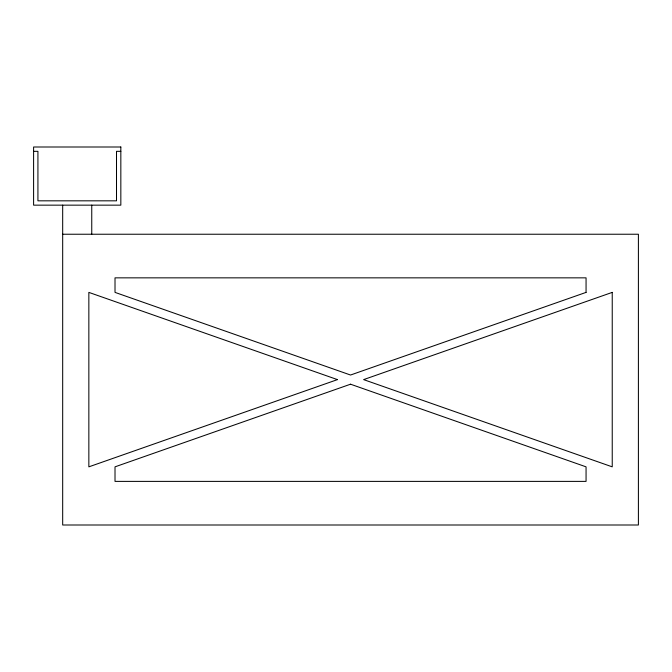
<?xml version="1.0" encoding="UTF-8"?>
<svg xmlns="http://www.w3.org/2000/svg" width="672" height="672" viewBox="0 0 672 672"><rect width="100%" height="100%" fill="white"/><g stroke="black" fill="none" stroke-linecap="round" stroke-linejoin="round"><path stroke-width="1.01" d="M33.6 151.326L37.926 151.326L37.926 200.827L116.508 200.827L116.508 151.326L120.834 151.326M62.681 234.234L638.4 234.234L638.4 525L62.681 525L62.681 205.153M91.753 205.153L91.753 234.234M337.453 379.613L88.847 466.847L88.847 292.387L337.453 379.613M586.06 292.387L350.54 375.026L115.013 292.387L115.013 277.847L586.06 277.847L586.06 292.387M350.54 384.208L115.013 466.847L115.013 481.387L586.06 481.387L586.06 466.847L350.54 384.208M612.234 292.387L363.619 379.613L612.234 466.847L612.234 292.387M120.834 147L33.6 147L33.6 205.153L120.834 205.153L120.834 147"/></g></svg>
